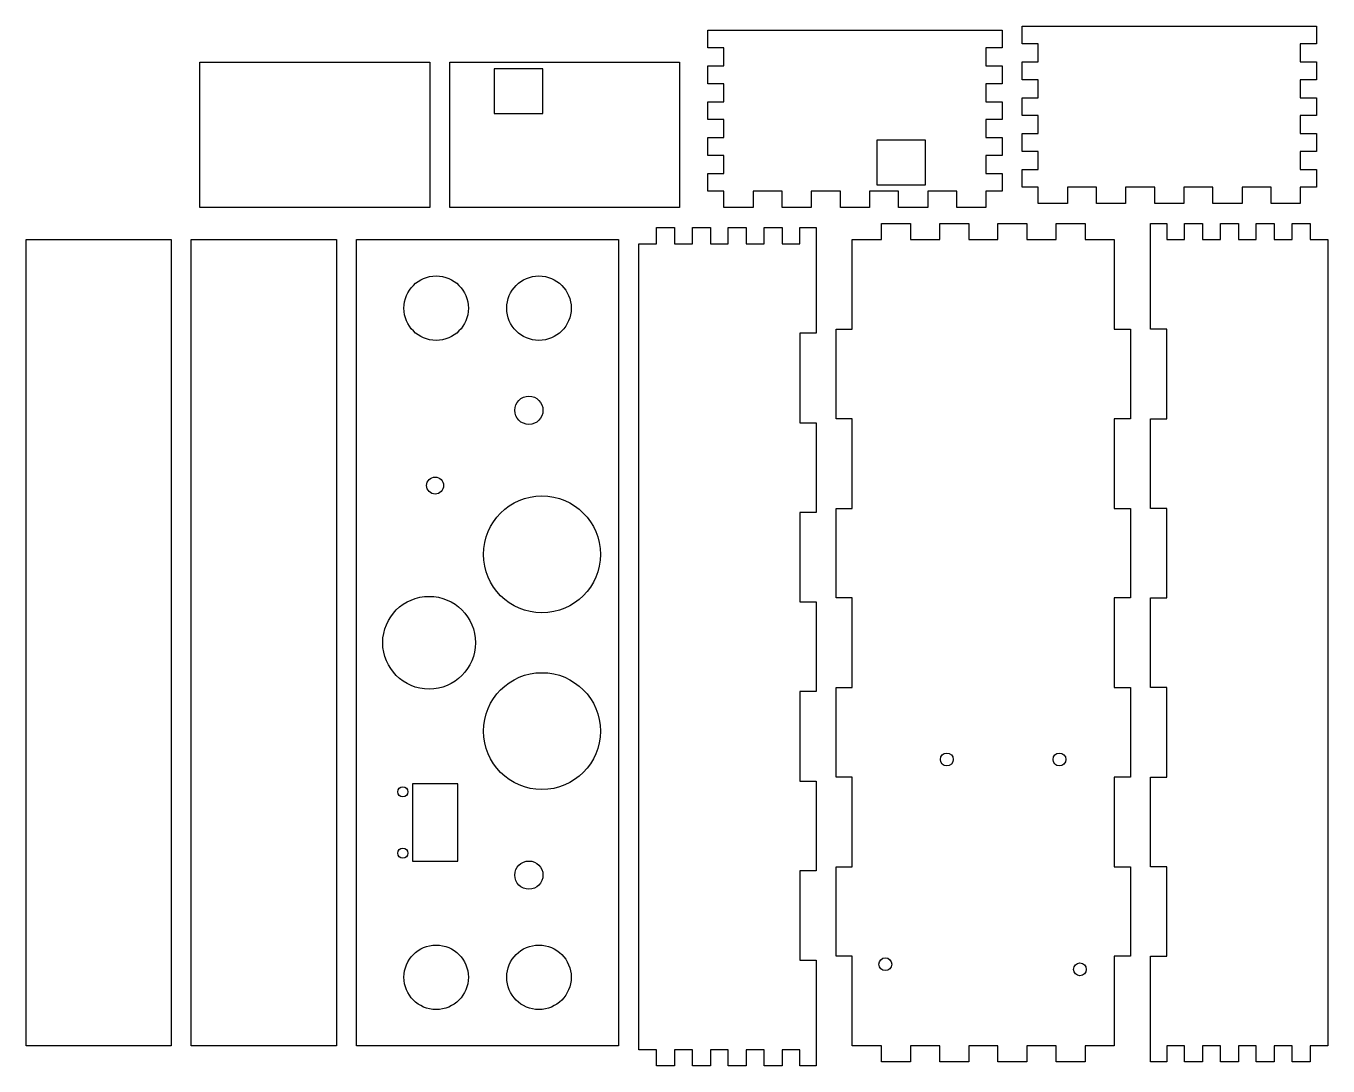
# Model space of a CAD drawing. Header units: millimetres. Extents: x -511 to -188, y -205 to 53.
import ezdxf

# ---------------------------------------------------------------- set-up
doc = ezdxf.new("R2010")
doc.units = ezdxf.units.MM
doc.layers.get('0').update_dxf_attribs({"linetype": 'CONTINUOUS'})

msp = doc.modelspace()

# ---------------------------------------------------------------- linework, layer by layer
for points in [[(-338, 52), (-330.78, 52), (-323.56, 52), (-316.33, 52), (-309.11, 52), (-301.89, 52), (-294.67, 52), (-287.44, 52), (-280.22, 52), (-273, 52), (-269, 52), (-269, 47.56), (-273, 47.56), (-273, 43.11), (-269, 43.11), (-269, 38.67), (-273, 38.67), (-273, 34.22), (-269, 34.22), (-269, 29.78), (-273, 29.78), (-273, 25.33), (-269, 25.33), (-269, 20.89), (-273, 20.89), (-273, 16.44), (-269, 16.44), (-269, 12), (-273, 12), (-273, 8), (-280.22, 8), (-280.22, 12), (-287.44, 12), (-287.44, 8), (-294.67, 8), (-294.67, 12), (-301.89, 12), (-301.89, 8), (-305.5, 8), (-309.11, 8), (-309.11, 12), (-316.33, 12), (-316.33, 8), (-323.56, 8), (-323.56, 12), (-330.78, 12), (-330.78, 8), (-338, 8), (-338, 12), (-342, 12), (-342, 16.44), (-338, 16.44), (-338, 20.89), (-342, 20.89), (-342, 25.33), (-338, 25.33), (-338, 29.78), (-342, 29.78), (-342, 34.22), (-338, 34.22), (-338, 38.67), (-342, 38.67), (-342, 43.11), (-338, 43.11), (-338, 47.56), (-342, 47.56), (-342, 52)], [(-238.33, 53), (-231.11, 53), (-223.89, 53), (-216.67, 53), (-209.44, 53), (-202.22, 53), (-195, 53), (-191, 53), (-191, 48.56), (-195, 48.56), (-195, 44.11), (-191, 44.11), (-191, 39.67), (-195, 39.67), (-195, 35.22), (-191, 35.22), (-191, 30.78), (-195, 30.78), (-195, 26.33), (-191, 26.33), (-191, 21.89), (-195, 21.89), (-195, 17.44), (-191, 17.44), (-191, 13), (-195, 13), (-195, 9), (-202.22, 9), (-202.22, 13), (-209.44, 13), (-209.44, 9), (-216.67, 9), (-216.67, 13), (-223.89, 13), (-223.89, 9), (-227.5, 9), (-231.11, 9), (-231.11, 13), (-238.33, 13), (-238.33, 9), (-245.56, 9), (-245.56, 13), (-252.78, 13), (-252.78, 9), (-260, 9), (-260, 13), (-264, 13), (-264, 17.44), (-260, 17.44), (-260, 21.89), (-264, 21.89), (-264, 26.33), (-260, 26.33), (-260, 30.78), (-264, 30.78), (-264, 35.22), (-260, 35.22), (-260, 39.67), (-264, 39.67), (-264, 44.11), (-260, 44.11), (-260, 48.56), (-264, 48.56), (-264, 53), (-260, 53), (-252.78, 53), (-245.56, 53)], [(-411, 8), (-468, 8), (-468, 44), (-411, 44)], [(-406, 44), (-349, 44), (-349, 8), (-406, 8)], [(-382.96, 42.42), (-395.04, 42.42), (-395.04, 31.3), (-382.96, 31.3)], [(-300.04, 24.7), (-300.04, 13.58), (-287.96, 13.58), (-287.96, 24.7)], [(-284.47, -204), (-284.47, -200), (-291.69, -200), (-291.69, -204), (-298.92, -204), (-298.92, -200), (-306.14, -200), (-306.14, -177.78), (-310.14, -177.78), (-310.14, -155.56), (-306.14, -155.56), (-306.14, -133.33), (-310.14, -133.33), (-310.14, -111.11), (-306.14, -111.11), (-306.14, -88.89), (-310.14, -88.89), (-310.14, -66.67), (-306.14, -66.67), (-306.14, -44.44), (-310.14, -44.44), (-310.14, -22.22), (-306.14, -22.22), (-306.14, 0), (-298.92, 0), (-298.92, 4), (-291.69, 4), (-291.69, 0), (-284.47, 0), (-284.47, 4), (-277.25, 4), (-277.25, 0), (-270.03, 0), (-270.03, 4), (-262.81, 4), (-262.81, 0), (-255.58, 0), (-255.58, 4), (-248.36, 4), (-248.36, 0), (-241.14, 0), (-241.14, -22.22), (-237.14, -22.22), (-237.14, -44.44), (-241.14, -44.44), (-241.14, -66.67), (-237.14, -66.67), (-237.14, -88.89), (-241.14, -88.89), (-241.14, -111.11), (-237.14, -111.11), (-237.14, -133.33), (-241.14, -133.33), (-241.14, -155.56), (-237.14, -155.56), (-237.14, -177.78), (-241.14, -177.78), (-241.14, -200), (-248.36, -200), (-248.36, -204), (-255.58, -204), (-255.58, -200), (-262.81, -200), (-262.81, -204), (-270.03, -204), (-270.03, -200), (-277.25, -200), (-277.25, -204)], [(-188.14, 0), (-188.14, -22.22), (-188.14, -44.44), (-188.14, -66.67), (-188.14, -88.89), (-188.14, -111.11), (-188.14, -133.33), (-188.14, -155.56), (-188.14, -177.78), (-188.14, -200), (-192.58, -200), (-192.58, -204), (-197.03, -204), (-197.03, -200), (-201.47, -200), (-201.47, -204), (-205.92, -204), (-205.92, -200), (-210.36, -200), (-210.36, -204), (-214.81, -204), (-214.81, -200), (-219.25, -200), (-219.25, -204), (-223.69, -204), (-223.69, -200), (-228.14, -200), (-228.14, -204), (-232.14, -204), (-232.14, -177.78), (-228.14, -177.78), (-228.14, -155.56), (-232.14, -155.56), (-232.14, -133.33), (-228.14, -133.33), (-228.14, -111.11), (-232.14, -111.11), (-232.14, -88.89), (-228.14, -88.89), (-228.14, -66.67), (-232.14, -66.67), (-232.14, -44.44), (-228.14, -44.44), (-228.14, -22.22), (-232.14, -22.22), (-232.14, 4), (-228.14, 4), (-228.14, 0), (-223.69, 0), (-223.69, 4), (-219.25, 4), (-219.25, 0), (-214.81, 0), (-214.81, 4), (-210.36, 4), (-210.36, 0), (-205.92, 0), (-205.92, 4), (-201.47, 4), (-201.47, 0), (-197.03, 0), (-197.03, 4), (-192.58, 4), (-192.58, 0)], [(-511.14, -200), (-511.14, 0), (-475.14, 0), (-475.14, -200)], [(-470.14, -200), (-470.14, 0), (-434.14, 0), (-434.14, -200)], [(-364.14, -200), (-429.14, -200), (-429.14, 0), (-364.14, 0)], [(-359.14, -201), (-359.14, -178.78), (-359.14, -156.55), (-359.14, -134.33), (-359.14, -112.11), (-359.14, -89.89), (-359.14, -67.67), (-359.14, -45.44), (-359.14, -23.22), (-359.14, -1), (-354.69, -1), (-354.69, 3), (-350.25, 3), (-350.25, -1), (-345.81, -1), (-345.81, 3), (-341.36, 3), (-341.36, -1), (-336.92, -1), (-336.92, 3), (-332.47, 3), (-332.47, -1), (-328.03, -1), (-328.03, 3), (-323.58, 3), (-323.58, -1), (-319.14, -1), (-319.14, 3), (-315.14, 3), (-315.14, -23.22), (-319.14, -23.22), (-319.14, -45.44), (-315.14, -45.44), (-315.14, -67.67), (-319.14, -67.67), (-319.14, -89.89), (-315.14, -89.89), (-315.14, -112.11), (-319.14, -112.11), (-319.14, -134.33), (-315.14, -134.33), (-315.14, -156.55), (-319.14, -156.55), (-319.14, -178.78), (-315.14, -178.78), (-315.14, -205), (-319.14, -205), (-319.14, -201), (-323.58, -201), (-323.58, -205), (-328.03, -205), (-328.03, -201), (-332.47, -201), (-332.47, -205), (-336.92, -205), (-336.92, -201), (-341.36, -201), (-341.36, -205), (-345.81, -205), (-345.81, -201), (-350.25, -201), (-350.25, -205), (-354.69, -205), (-354.69, -201)], [(-415.29, -154.16), (-404.01, -154.16), (-404.01, -135.04), (-415.29, -135.04)]]:
    msp.add_lwpolyline(points, close=True)
for centre, radius in [((-409.39, -17), 8), ((-383.89, -17), 8), ((-386.39, -42.34), 3.5), ((-409.65, -61), 2.11), ((-383.14, -78.07), 14.5), ((-411.14, -100), 11.5), ((-383.14, -121.93), 14.5), ((-282.7, -128.96), 1.59), ((-254.76, -128.96), 1.59), ((-417.66, -136.98), 1.25), ((-417.66, -152.22), 1.25), ((-386.39, -157.66), 3.5), ((-409.39, -183), 8), ((-383.89, -183), 8), ((-297.94, -179.76), 1.59), ((-249.68, -181.03), 1.59)]:
    msp.add_circle(centre, radius)

doc.saveas('drawing.dxf')
